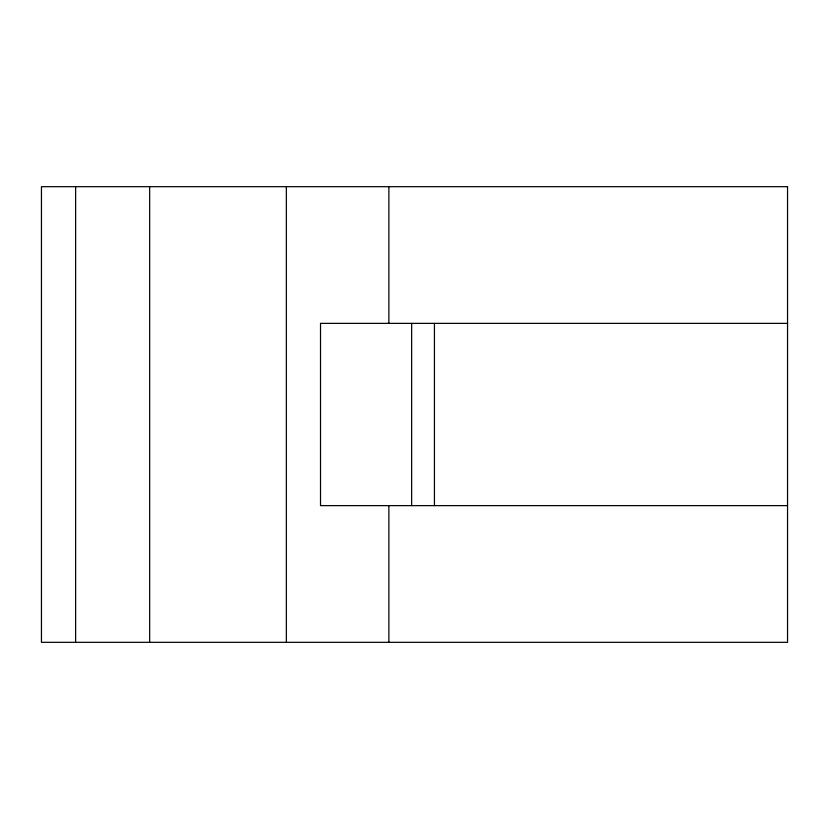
<?xml version="1.0" encoding="UTF-8"?>
<svg xmlns="http://www.w3.org/2000/svg" width="829" height="829" viewBox="0 0 829 829"><rect width="100%" height="100%" fill="white"/><g stroke="black" fill="none" stroke-linecap="round" stroke-linejoin="round"><path stroke-width="1.24" d="M787.55 323.372L320.522 323.372L320.522 505.628L787.55 505.628M434.437 323.372L434.437 505.628M411.65 323.372L411.65 505.628M388.874 186.68L388.874 323.372M388.874 505.628L388.874 642.32M286.357 186.68L286.357 642.32M149.666 186.68L149.666 642.32M75.626 186.68L75.626 642.32M787.55 186.68L41.45 186.68L41.45 642.32L787.55 642.32L787.55 186.68"/></g></svg>
